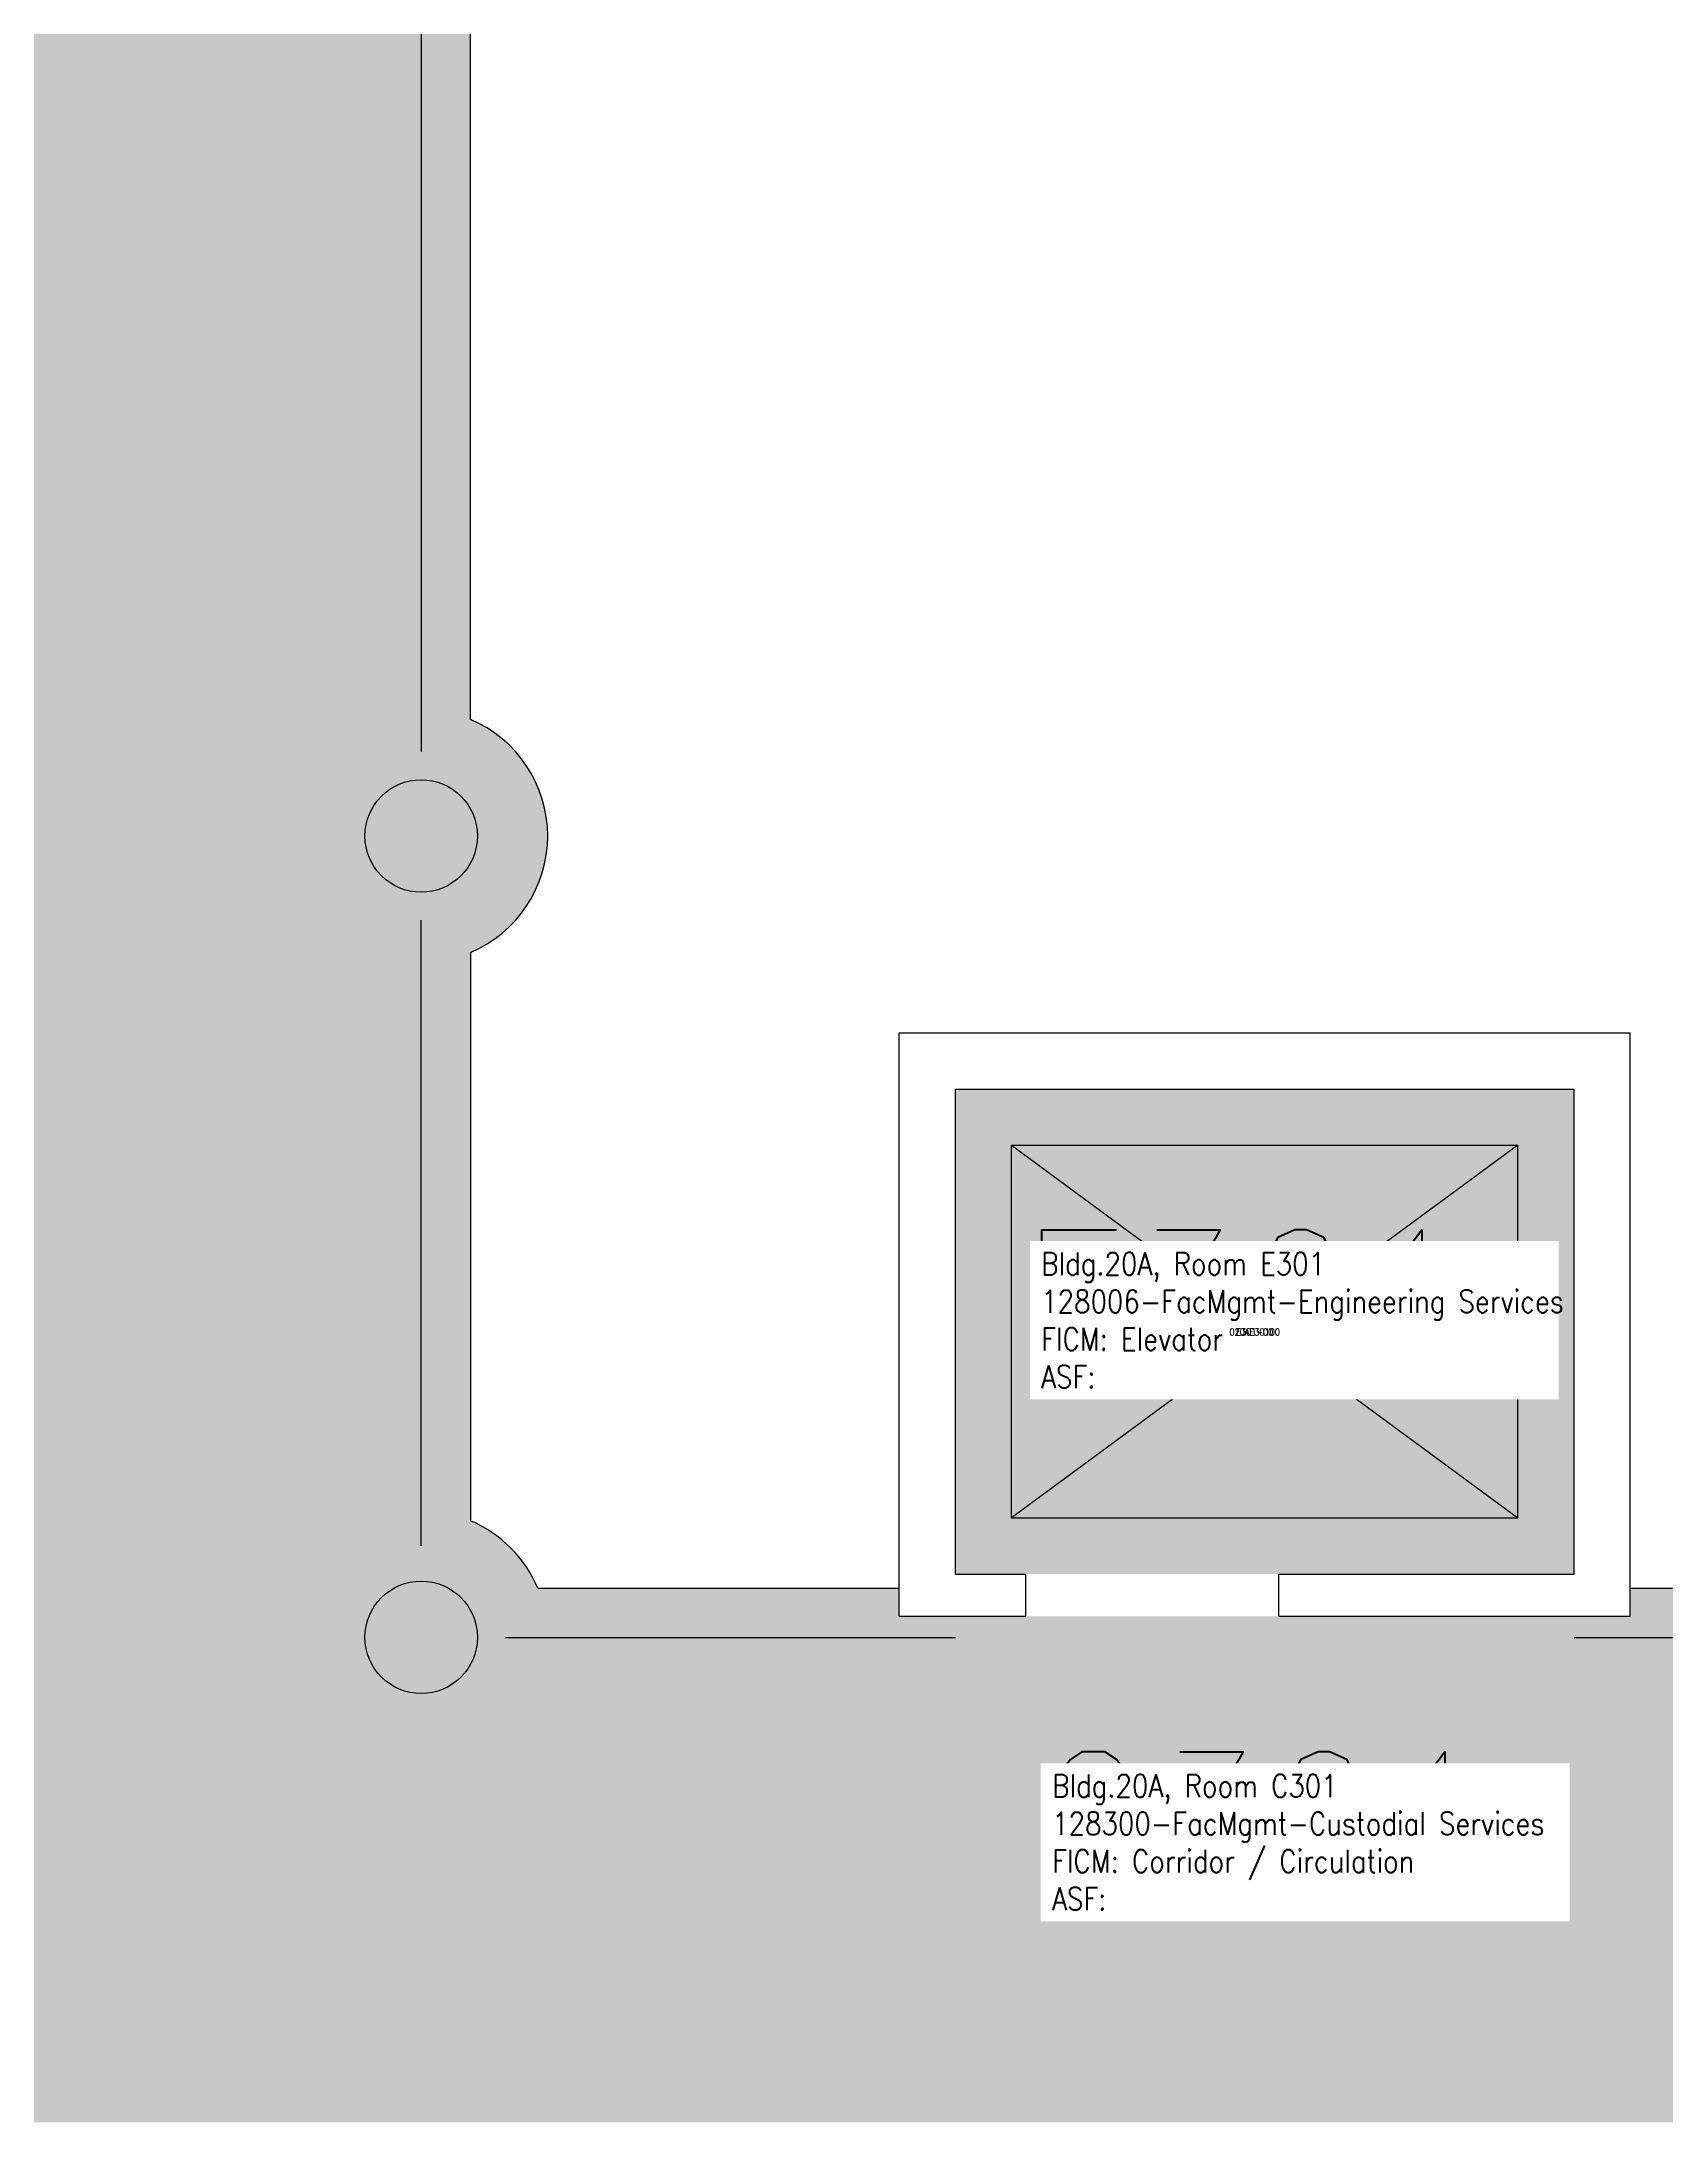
# Model space of a CAD drawing. Header units: inches. Extents: x 0 to 1245, y 0 to 2196.
# Drawn here: x 666 to 897, y 1404 to 1700 of the extents above; entities that cross this region are included whole.
import ezdxf
from ezdxf.enums import TextEntityAlignment as Align

# ---------------------------------------------------------------- set-up
doc = ezdxf.new("R2010")
doc.units = ezdxf.units.IN
doc.header["$LTSCALE"] = 100
doc.header["$MEASUREMENT"] = 0
for name, color, linetype in [('A-COLS', 5, 'CONTINUOUS'), ('A-FLOR', 3, 'CONTINUOUS'), ('A-IDEN-CNUM', 7, 'CONTINUOUS'), ('A-IDEN-RNUM', 7, 'CONTINUOUS'), ('A-IDEN-SNUM', 4, 'CONTINUOUS'), ('A-IDEN-VNUM', 4, 'CONTINUOUS'), ('A-WALL', 5, 'CONTINUOUS'), ('AREA-TEXT', 3, 'CONTINUOUS'), ('Rooms-Category-Color', 7, 'CONTINUOUS'), ('Rooms-College-Color', 7, 'CONTINUOUS'), ('Rooms-Department-Color', 7, 'CONTINUOUS'), ('Rooms-Division-Color', 7, 'CONTINUOUS'), ('Rooms-Information', 7, 'CONTINUOUS')]:
    doc.layers.add(name, color=color, linetype=linetype)
doc.styles.add('AREA', font='arial.ttf', dxfattribs={"width": 0.75, "height": 24})
doc.styles.add('ROOMSNUMBER', font='TXT.SHX', dxfattribs={"height": 0.03})
doc.styles.add('ROOMVNUMBER', font='simplex.shx', dxfattribs={"width": 0.85})

msp = doc.modelspace()

# ---------------------------------------------------------------- hatches: boundary and pattern name
at = {"layer": 'Rooms-Category-Color', "true_color": 0xadadad}
h = msp.add_hatch(color=253, dxfattribs=at)
edge = h.paths.add_edge_path()
edge.add_line((498.0000005699694, 1403.999999798834), (498.0000005699694, 1466.99999981001))
edge.add_line((498.0000005699694, 1466.99999981001), (503.0000005736947, 1466.999999798834))
edge.add_line((503.0000005736947, 1466.999999798834), (503.0000005848706, 1470.999999797903))
edge.add_line((503.0000005848706, 1470.999999797903), (650.0000005625188, 1470.999999747612))
edge.add_line((650.0000005625188, 1470.999999747612), (650.0000007301569, 1930.999999763444))
edge.add_line((650.0000007301569, 1930.999999763444), (503.0000007525086, 1930.999999785796))
edge.add_line((503.0000007525086, 1930.999999785796), (503.0000007525086, 1934.999999798834))
edge.add_line((503.0000007525086, 1934.999999798834), (498.0000007264316, 1934.999999812804))
edge.add_line((498.0000007264316, 1934.999999812804), (498.0000007376075, 1997.999999818392))
edge.add_line((498.0000007376075, 1997.999999818392), (786.0000007711351, 1997.999999703839))
edge.add_line((786.0000007711351, 1997.999999703839), (1182.000000737607, 1997.999999544583))
edge.add_line((1182.000000737607, 1997.999999544583), (1182.000000748783, 1934.999999544583))
edge.add_line((1182.000000748783, 1934.999999544583), (1177.000000733882, 1934.999999555759))
edge.add_line((1177.000000733882, 1934.999999555759), (1177.000000733882, 1930.999999567866))
edge.add_line((1177.000000733882, 1930.999999567866), (1030.000000733882, 1930.999999593012))
edge.add_line((1030.000000733882, 1930.999999593012), (1030.000000555068, 1489.583123568445))
edge.add_line((1030.000000555068, 1489.583123568445), (953.0000005848706, 1489.583123565651))
edge.add_line((953.0000005848706, 1489.583123565651), (953.0000005848706, 1570.416875677183))
edge.add_arc((960.0000006075765, 1586.999999620364), 18.00000000091062, 112.88538039893169, 247.1146194466147, ccw=False)
edge.add_line((953.0000006295741, 1603.583123582415), (953.0000007078052, 1798.416875674389))
edge.add_arc((960.0000007037507, 1814.999999632158), 18.00000000394339, 112.8853804954652, 247.1146195431482, ccw=False)
edge.add_line((953.0000006966293, 1831.583123585209), (953.0000007413328, 1912.416875685565))
edge.add_arc((960.0000007476183, 1928.999999672475), 18.00000003481195, 202.8853805012144, 247.1146195488992, ccw=False)
edge.add_line((943.4168767668307, 1921.999999651685), (736.5831246860325, 1921.999999724329))
edge.add_arc((720.0000007116952, 1928.999999699673), 18.00000001119644, 292.88538057638556, 337.11461962407014, ccw=False)
edge.add_line((727.0000007450581, 1912.416875749826), (727.0000007003546, 1831.583123652264))
edge.add_arc((720.0000007003093, 1814.999999715977), 17.99999998574726, -67.11461954314802, 67.11461950453457, ccw=False)
edge.add_line((727.0000006891787, 1798.416875774972), (727.0000005997717, 1603.583123660646))
edge.add_arc((720.0000006050055, 1586.999999705672), 18.0000000009107, -67.1146195045348, 67.11461954314831, ccw=False)
edge.add_line((727.0000006109476, 1570.416875755414), (727.0000005885959, 1489.583123649471))
edge.add_arc((720.0000005917615, 1472.999999698445), 17.99999999807661, 22.88538048450988, 67.11461953219452, ccw=False)
edge.add_line((736.5831245407462, 1479.999999700114), (788.0000005848706, 1479.99999969732))
edge.add_line((788.0000005848706, 1479.99999969732), (788.0000005625188, 1475.999999715015))
edge.add_line((788.0000005625188, 1475.999999715015), (892.00000057742, 1475.999999667518))
edge.add_line((892.00000057742, 1475.999999667518), (892.0000005662441, 1479.999999680556))
edge.add_line((892.0000005662441, 1479.999999680556), (943.4168766327202, 1479.999999624677))
edge.add_arc((960.0000005713915, 1472.999999618817), 17.99999999020493, 112.8853804427485, 157.1146194904326, ccw=False)
edge.add_line((953.0000005848706, 1489.583123565651), (1030.000000555068, 1489.583123568445))
edge.add_line((1030.000000555068, 1489.583123568445), (1030.000000588596, 1470.999999599531))
edge.add_line((1030.000000588596, 1470.999999599531), (1177.000000566244, 1470.99999953527))
edge.add_line((1177.000000566244, 1470.99999953527), (1177.00000057742, 1466.999999561347))
edge.add_line((1177.00000057742, 1466.999999561347), (1182.000000581145, 1466.999999547377))
edge.add_line((1182.000000581145, 1466.999999547377), (1182.000000569969, 1403.999999527819))
edge.add_line((1182.000000569969, 1403.999999527819), (498.0000005699694, 1403.999999798834))
msp.add_hatch(color=253, dxfattribs=at).paths.add_polyline_path([(884.0000006072223, 1550.999999670312), (884.0000005848706, 1481.999999653548), (796.0000005662441, 1481.99999968987), (796.0000005885959, 1550.999999709427)])
at = {"layer": 'Rooms-College-Color', "true_color": 0xadadad}
h = msp.add_hatch(color=253, dxfattribs=at)
edge = h.paths.add_edge_path()
edge.add_line((498.0000005699694, 1403.999999798834), (498.0000005699694, 1466.99999981001))
edge.add_line((498.0000005699694, 1466.99999981001), (503.0000005736947, 1466.999999798834))
edge.add_line((503.0000005736947, 1466.999999798834), (503.0000005848706, 1470.999999797903))
edge.add_line((503.0000005848706, 1470.999999797903), (650.0000005625188, 1470.999999747612))
edge.add_line((650.0000005625188, 1470.999999747612), (650.0000007301569, 1930.999999763444))
edge.add_line((650.0000007301569, 1930.999999763444), (503.0000007525086, 1930.999999785796))
edge.add_line((503.0000007525086, 1930.999999785796), (503.0000007525086, 1934.999999798834))
edge.add_line((503.0000007525086, 1934.999999798834), (498.0000007264316, 1934.999999812804))
edge.add_line((498.0000007264316, 1934.999999812804), (498.0000007376075, 1997.999999818392))
edge.add_line((498.0000007376075, 1997.999999818392), (786.0000007711351, 1997.999999703839))
edge.add_line((786.0000007711351, 1997.999999703839), (1182.000000737607, 1997.999999544583))
edge.add_line((1182.000000737607, 1997.999999544583), (1182.000000748783, 1934.999999544583))
edge.add_line((1182.000000748783, 1934.999999544583), (1177.000000733882, 1934.999999555759))
edge.add_line((1177.000000733882, 1934.999999555759), (1177.000000733882, 1930.999999567866))
edge.add_line((1177.000000733882, 1930.999999567866), (1030.000000733882, 1930.999999593012))
edge.add_line((1030.000000733882, 1930.999999593012), (1030.000000555068, 1489.583123568445))
edge.add_line((1030.000000555068, 1489.583123568445), (953.0000005848706, 1489.583123565651))
edge.add_line((953.0000005848706, 1489.583123565651), (953.0000005848706, 1570.416875677183))
edge.add_arc((960.0000006075765, 1586.999999620364), 18.00000000091062, 112.88538039893169, 247.1146194466147, ccw=False)
edge.add_line((953.0000006295741, 1603.583123582415), (953.0000007078052, 1798.416875674389))
edge.add_arc((960.0000007037507, 1814.999999632158), 18.00000000394339, 112.8853804954652, 247.1146195431482, ccw=False)
edge.add_line((953.0000006966293, 1831.583123585209), (953.0000007413328, 1912.416875685565))
edge.add_arc((960.0000007476183, 1928.999999672475), 18.00000003481195, 202.8853805012144, 247.1146195488992, ccw=False)
edge.add_line((943.4168767668307, 1921.999999651685), (736.5831246860325, 1921.999999724329))
edge.add_arc((720.0000007116952, 1928.999999699673), 18.00000001119644, 292.88538057638556, 337.11461962407014, ccw=False)
edge.add_line((727.0000007450581, 1912.416875749826), (727.0000007003546, 1831.583123652264))
edge.add_arc((720.0000007003093, 1814.999999715977), 17.99999998574726, -67.11461954314802, 67.11461950453457, ccw=False)
edge.add_line((727.0000006891787, 1798.416875774972), (727.0000005997717, 1603.583123660646))
edge.add_arc((720.0000006050055, 1586.999999705672), 18.0000000009107, -67.1146195045348, 67.11461954314831, ccw=False)
edge.add_line((727.0000006109476, 1570.416875755414), (727.0000005885959, 1489.583123649471))
edge.add_arc((720.0000005917615, 1472.999999698445), 17.99999999807661, 22.88538048450988, 67.11461953219452, ccw=False)
edge.add_line((736.5831245407462, 1479.999999700114), (788.0000005848706, 1479.99999969732))
edge.add_line((788.0000005848706, 1479.99999969732), (788.0000005625188, 1475.999999715015))
edge.add_line((788.0000005625188, 1475.999999715015), (892.00000057742, 1475.999999667518))
edge.add_line((892.00000057742, 1475.999999667518), (892.0000005662441, 1479.999999680556))
edge.add_line((892.0000005662441, 1479.999999680556), (943.4168766327202, 1479.999999624677))
edge.add_arc((960.0000005713915, 1472.999999618817), 17.99999999020493, 112.8853804427485, 157.1146194904326, ccw=False)
edge.add_line((953.0000005848706, 1489.583123565651), (1030.000000555068, 1489.583123568445))
edge.add_line((1030.000000555068, 1489.583123568445), (1030.000000588596, 1470.999999599531))
edge.add_line((1030.000000588596, 1470.999999599531), (1177.000000566244, 1470.99999953527))
edge.add_line((1177.000000566244, 1470.99999953527), (1177.00000057742, 1466.999999561347))
edge.add_line((1177.00000057742, 1466.999999561347), (1182.000000581145, 1466.999999547377))
edge.add_line((1182.000000581145, 1466.999999547377), (1182.000000569969, 1403.999999527819))
edge.add_line((1182.000000569969, 1403.999999527819), (498.0000005699694, 1403.999999798834))
msp.add_hatch(color=253, dxfattribs=at).paths.add_polyline_path([(884.0000006072223, 1550.999999670312), (884.0000005848706, 1481.999999653548), (796.0000005662441, 1481.99999968987), (796.0000005885959, 1550.999999709427)])
at = {"layer": 'Rooms-Department-Color', "true_color": 0xacacac}
h = msp.add_hatch(color=253, dxfattribs=at)
edge = h.paths.add_edge_path()
edge.add_line((498.0000005699694, 1403.999999798834), (498.0000005699694, 1466.99999981001))
edge.add_line((498.0000005699694, 1466.99999981001), (503.0000005736947, 1466.999999798834))
edge.add_line((503.0000005736947, 1466.999999798834), (503.0000005848706, 1470.999999797903))
edge.add_line((503.0000005848706, 1470.999999797903), (650.0000005625188, 1470.999999747612))
edge.add_line((650.0000005625188, 1470.999999747612), (650.0000007301569, 1930.999999763444))
edge.add_line((650.0000007301569, 1930.999999763444), (503.0000007525086, 1930.999999785796))
edge.add_line((503.0000007525086, 1930.999999785796), (503.0000007525086, 1934.999999798834))
edge.add_line((503.0000007525086, 1934.999999798834), (498.0000007264316, 1934.999999812804))
edge.add_line((498.0000007264316, 1934.999999812804), (498.0000007376075, 1997.999999818392))
edge.add_line((498.0000007376075, 1997.999999818392), (786.0000007711351, 1997.999999703839))
edge.add_line((786.0000007711351, 1997.999999703839), (1182.000000737607, 1997.999999544583))
edge.add_line((1182.000000737607, 1997.999999544583), (1182.000000748783, 1934.999999544583))
edge.add_line((1182.000000748783, 1934.999999544583), (1177.000000733882, 1934.999999555759))
edge.add_line((1177.000000733882, 1934.999999555759), (1177.000000733882, 1930.999999567866))
edge.add_line((1177.000000733882, 1930.999999567866), (1030.000000733882, 1930.999999593012))
edge.add_line((1030.000000733882, 1930.999999593012), (1030.000000555068, 1489.583123568445))
edge.add_line((1030.000000555068, 1489.583123568445), (953.0000005848706, 1489.583123565651))
edge.add_line((953.0000005848706, 1489.583123565651), (953.0000005848706, 1570.416875677183))
edge.add_arc((960.0000006075765, 1586.999999620364), 18.00000000091062, 112.88538039893169, 247.1146194466147, ccw=False)
edge.add_line((953.0000006295741, 1603.583123582415), (953.0000007078052, 1798.416875674389))
edge.add_arc((960.0000007037507, 1814.999999632158), 18.00000000394339, 112.8853804954652, 247.1146195431482, ccw=False)
edge.add_line((953.0000006966293, 1831.583123585209), (953.0000007413328, 1912.416875685565))
edge.add_arc((960.0000007476183, 1928.999999672475), 18.00000003481195, 202.8853805012144, 247.1146195488992, ccw=False)
edge.add_line((943.4168767668307, 1921.999999651685), (736.5831246860325, 1921.999999724329))
edge.add_arc((720.0000007116952, 1928.999999699673), 18.00000001119644, 292.88538057638556, 337.11461962407014, ccw=False)
edge.add_line((727.0000007450581, 1912.416875749826), (727.0000007003546, 1831.583123652264))
edge.add_arc((720.0000007003093, 1814.999999715977), 17.99999998574726, -67.11461954314802, 67.11461950453457, ccw=False)
edge.add_line((727.0000006891787, 1798.416875774972), (727.0000005997717, 1603.583123660646))
edge.add_arc((720.0000006050055, 1586.999999705672), 18.0000000009107, -67.1146195045348, 67.11461954314831, ccw=False)
edge.add_line((727.0000006109476, 1570.416875755414), (727.0000005885959, 1489.583123649471))
edge.add_arc((720.0000005917615, 1472.999999698445), 17.99999999807661, 22.88538048450988, 67.11461953219452, ccw=False)
edge.add_line((736.5831245407462, 1479.999999700114), (788.0000005848706, 1479.99999969732))
edge.add_line((788.0000005848706, 1479.99999969732), (788.0000005625188, 1475.999999715015))
edge.add_line((788.0000005625188, 1475.999999715015), (892.00000057742, 1475.999999667518))
edge.add_line((892.00000057742, 1475.999999667518), (892.0000005662441, 1479.999999680556))
edge.add_line((892.0000005662441, 1479.999999680556), (943.4168766327202, 1479.999999624677))
edge.add_arc((960.0000005713915, 1472.999999618817), 17.99999999020493, 112.8853804427485, 157.1146194904326, ccw=False)
edge.add_line((953.0000005848706, 1489.583123565651), (1030.000000555068, 1489.583123568445))
edge.add_line((1030.000000555068, 1489.583123568445), (1030.000000588596, 1470.999999599531))
edge.add_line((1030.000000588596, 1470.999999599531), (1177.000000566244, 1470.99999953527))
edge.add_line((1177.000000566244, 1470.99999953527), (1177.00000057742, 1466.999999561347))
edge.add_line((1177.00000057742, 1466.999999561347), (1182.000000581145, 1466.999999547377))
edge.add_line((1182.000000581145, 1466.999999547377), (1182.000000569969, 1403.999999527819))
edge.add_line((1182.000000569969, 1403.999999527819), (498.0000005699694, 1403.999999798834))
msp.add_hatch(color=253, dxfattribs=at).paths.add_polyline_path([(884.0000006072223, 1550.999999670312), (884.0000005848706, 1481.999999653548), (796.0000005662441, 1481.99999968987), (796.0000005885959, 1550.999999709427)])
at = {"layer": 'Rooms-Division-Color', "true_color": 0xadadad}
h = msp.add_hatch(color=253, dxfattribs=at)
edge = h.paths.add_edge_path()
edge.add_line((498.0000005699694, 1403.999999798834), (498.0000005699694, 1466.99999981001))
edge.add_line((498.0000005699694, 1466.99999981001), (503.0000005736947, 1466.999999798834))
edge.add_line((503.0000005736947, 1466.999999798834), (503.0000005848706, 1470.999999797903))
edge.add_line((503.0000005848706, 1470.999999797903), (650.0000005625188, 1470.999999747612))
edge.add_line((650.0000005625188, 1470.999999747612), (650.0000007301569, 1930.999999763444))
edge.add_line((650.0000007301569, 1930.999999763444), (503.0000007525086, 1930.999999785796))
edge.add_line((503.0000007525086, 1930.999999785796), (503.0000007525086, 1934.999999798834))
edge.add_line((503.0000007525086, 1934.999999798834), (498.0000007264316, 1934.999999812804))
edge.add_line((498.0000007264316, 1934.999999812804), (498.0000007376075, 1997.999999818392))
edge.add_line((498.0000007376075, 1997.999999818392), (786.0000007711351, 1997.999999703839))
edge.add_line((786.0000007711351, 1997.999999703839), (1182.000000737607, 1997.999999544583))
edge.add_line((1182.000000737607, 1997.999999544583), (1182.000000748783, 1934.999999544583))
edge.add_line((1182.000000748783, 1934.999999544583), (1177.000000733882, 1934.999999555759))
edge.add_line((1177.000000733882, 1934.999999555759), (1177.000000733882, 1930.999999567866))
edge.add_line((1177.000000733882, 1930.999999567866), (1030.000000733882, 1930.999999593012))
edge.add_line((1030.000000733882, 1930.999999593012), (1030.000000555068, 1489.583123568445))
edge.add_line((1030.000000555068, 1489.583123568445), (953.0000005848706, 1489.583123565651))
edge.add_line((953.0000005848706, 1489.583123565651), (953.0000005848706, 1570.416875677183))
edge.add_arc((960.0000006075765, 1586.999999620364), 18.00000000091062, 112.88538039893169, 247.1146194466147, ccw=False)
edge.add_line((953.0000006295741, 1603.583123582415), (953.0000007078052, 1798.416875674389))
edge.add_arc((960.0000007037507, 1814.999999632158), 18.00000000394339, 112.8853804954652, 247.1146195431482, ccw=False)
edge.add_line((953.0000006966293, 1831.583123585209), (953.0000007413328, 1912.416875685565))
edge.add_arc((960.0000007476183, 1928.999999672475), 18.00000003481195, 202.8853805012144, 247.1146195488992, ccw=False)
edge.add_line((943.4168767668307, 1921.999999651685), (736.5831246860325, 1921.999999724329))
edge.add_arc((720.0000007116952, 1928.999999699673), 18.00000001119644, 292.88538057638556, 337.11461962407014, ccw=False)
edge.add_line((727.0000007450581, 1912.416875749826), (727.0000007003546, 1831.583123652264))
edge.add_arc((720.0000007003093, 1814.999999715977), 17.99999998574726, -67.11461954314802, 67.11461950453457, ccw=False)
edge.add_line((727.0000006891787, 1798.416875774972), (727.0000005997717, 1603.583123660646))
edge.add_arc((720.0000006050055, 1586.999999705672), 18.0000000009107, -67.1146195045348, 67.11461954314831, ccw=False)
edge.add_line((727.0000006109476, 1570.416875755414), (727.0000005885959, 1489.583123649471))
edge.add_arc((720.0000005917615, 1472.999999698445), 17.99999999807661, 22.88538048450988, 67.11461953219452, ccw=False)
edge.add_line((736.5831245407462, 1479.999999700114), (788.0000005848706, 1479.99999969732))
edge.add_line((788.0000005848706, 1479.99999969732), (788.0000005625188, 1475.999999715015))
edge.add_line((788.0000005625188, 1475.999999715015), (892.00000057742, 1475.999999667518))
edge.add_line((892.00000057742, 1475.999999667518), (892.0000005662441, 1479.999999680556))
edge.add_line((892.0000005662441, 1479.999999680556), (943.4168766327202, 1479.999999624677))
edge.add_arc((960.0000005713915, 1472.999999618817), 17.99999999020493, 112.8853804427485, 157.1146194904326, ccw=False)
edge.add_line((953.0000005848706, 1489.583123565651), (1030.000000555068, 1489.583123568445))
edge.add_line((1030.000000555068, 1489.583123568445), (1030.000000588596, 1470.999999599531))
edge.add_line((1030.000000588596, 1470.999999599531), (1177.000000566244, 1470.99999953527))
edge.add_line((1177.000000566244, 1470.99999953527), (1177.00000057742, 1466.999999561347))
edge.add_line((1177.00000057742, 1466.999999561347), (1182.000000581145, 1466.999999547377))
edge.add_line((1182.000000581145, 1466.999999547377), (1182.000000569969, 1403.999999527819))
edge.add_line((1182.000000569969, 1403.999999527819), (498.0000005699694, 1403.999999798834))
msp.add_hatch(color=253, dxfattribs=at).paths.add_polyline_path([(884.0000006072223, 1550.999999670312), (884.0000005848706, 1481.999999653548), (796.0000005662441, 1481.99999968987), (796.0000005885959, 1550.999999709427)])

# ---------------------------------------------------------------- linework, layer by layer
at = {"layer": 'A-COLS'}
for centre in [(720.0000005923212, 1586.999999726191), (720.0000005364418, 1472.999999720603)]:
    msp.add_circle(centre, 8, dxfattribs=at)
at = {"layer": 'A-FLOR'}
for p, q in [((720.0000006817281, 1801.999999718741), (720.0000005699694, 1598.999999720603)), ((727.0000005662441, 1603.583123688586), (727.0000006444752, 1798.416875777766)), ((720.0000005476177, 1485.999999742024), (720.0000005811453, 1574.999999742955)), ((727.0000005662441, 1570.416875788942), (727.0000005438924, 1489.583123685792)), ((804.0000005923212, 1542.999999694526), (876.0000005699694, 1489.999999665655)), ((876.0000005476177, 1542.999999691732), (804.0000005476177, 1489.999999707565)), ((804.0000005923212, 1542.999999694526), (876.0000005476177, 1542.999999691732)), ((804.0000005476177, 1489.999999707565), (804.0000005923212, 1542.999999694526)), ((876.0000005699694, 1489.999999665655), (876.0000005476177, 1542.999999691732)), ((804.0000005476177, 1489.999999707565), (876.0000005699694, 1489.999999665655)), ((736.5831244848669, 1479.999999730848), (788.000000551343, 1479.999999719672)), ((892.0000005550683, 1479.999999652617), (943.4168765880167, 1479.999999658205)), ((732.0000005476177, 1472.999999720603), (796.0000005438924, 1472.999999703839)), ((884.000000551343, 1472.9999996759), (948.0000005476177, 1472.999999645166))]:
    msp.add_line(p, q, dxfattribs=at)
for centre, start in [((720.0000005923212, 1586.999999726191), 292.8853804771237), ((720.0000005364418, 1472.999999720603), 22.88538044735557)]:
    msp.add_arc(centre, 18, start, 67.11461951768845, dxfattribs=at)
at = {"layer": 'A-WALL'}
for p, q in [((788.000000551343, 1475.999999698251), (788.0000005736947, 1558.999999707565)), ((788.0000005736947, 1558.999999707565), (892.0000005885959, 1558.999999660067)), ((892.0000005327165, 1475.999999670312), (892.0000005885959, 1558.999999660067)), ((796.0000005327165, 1481.999999703839), (796.0000005550683, 1550.999999717809)), ((796.0000005550683, 1550.999999717809), (884.0000005848706, 1550.999999659136)), ((884.000000551343, 1481.9999996759), (884.0000005848706, 1550.999999659136)), ((796.0000005327165, 1481.999999703839), (806.000000551343, 1481.999999706633)), ((806.000000551343, 1475.999999692664), (806.000000551343, 1481.999999706633)), ((842.0000005401671, 1481.9999996759), (884.000000551343, 1481.9999996759)), ((842.0000005401671, 1475.999999692664), (842.0000005401671, 1481.9999996759)), ((788.000000551343, 1475.999999698251), (806.000000551343, 1475.999999692664)), ((842.0000005401671, 1475.999999692664), (892.0000005327165, 1475.999999670312))]:
    msp.add_line(p, q, dxfattribs=at)

# ---------------------------------------------------------------- texts
at = {"layer": 'A-IDEN-CNUM', "style": 'ROOMSNUMBER', "width": 0.85}
for s, p in [('CAD #020-A_E301-00', (838.5753297619522, 1513.417538998649)), ('CAD #020-A_C301-00', (843.8893169872463, 1441.751438959502))]:
    msp.add_text(s, height=0.9999999999999996, rotation=359.9999999733196, dxfattribs=at).set_placement(p, align=Align.MIDDLE)
at = {"layer": 'A-IDEN-RNUM', "style": 'ROOMSNUMBER', "width": 0.85}
for s, p in [('E301-00', (838.5753297619522, 1516.417538998649)), ('C301-00', (843.8893169872463, 1444.751438959502))]:
    msp.add_text(s, height=0.9999999999999996, rotation=359.9999999733196, dxfattribs=at).set_placement(p, align=Align.MIDDLE)
at = {"layer": 'A-IDEN-SNUM', "style": 'ROOMSNUMBER', "width": 0.85}
for s, p in [('020AE30100', (838.5753297619522, 1516.417538998649)), ('020AC30100', (843.8893169872463, 1444.751438959502))]:
    msp.add_text(s, height=0.9999999999999996, rotation=359.9999999733196, dxfattribs=at).set_placement(p, align=Align.MIDDLE)
at = {"layer": 'A-IDEN-VNUM', "style": 'ROOMVNUMBER', "width": 0.85}
for s, p in [('E301', (837.3376907091588, 1519.717487860005)), ('C301', (839.8097952315584, 1445.448913418222))]:
    msp.add_text(s, height=22.5, rotation=359.9999999733196, dxfattribs=at).set_placement(p, align=Align.MIDDLE_CENTER)
at = {"layer": 'AREA-TEXT', "style": 'AREA', "width": 0.75}
msp.add_text('42 SF', height=15, dxfattribs=at).set_placement((840.0000005867332, 1516.499999681488), align=Align.MIDDLE_CENTER)

# ---------------------------------------------------------------- next in the draw order: texts
at = {"layer": 'Rooms-Information', "char_height": 3.214285714285714, "width": 72, "attachment_point": 7, "rotation": 359.9999999733196, "style": 'ROOMVNUMBER', "bg_fill": 3, "box_fill_scale": 1.5, "bg_fill_color": 256, "bg_fill_true_color": 13158600, "bg_fill_transparency": 0}
for s, insert in [('Bldg.20A, Room E301^M^J128006-FacMgmt-Engineering Services^M^JFICM: Elevator^M^JASF: ', (808.194833561063, 1508.467487873576)), ('Bldg.20A, Room C301^M^J128300-FacMgmt-Custodial Services^M^JFICM: Corridor / Circulation^M^JASF: ', (809.7562237977482, 1434.198913432217))]:
    msp.add_mtext(s, dxfattribs=dict(at, insert=insert))

doc.saveas('drawing.dxf')
